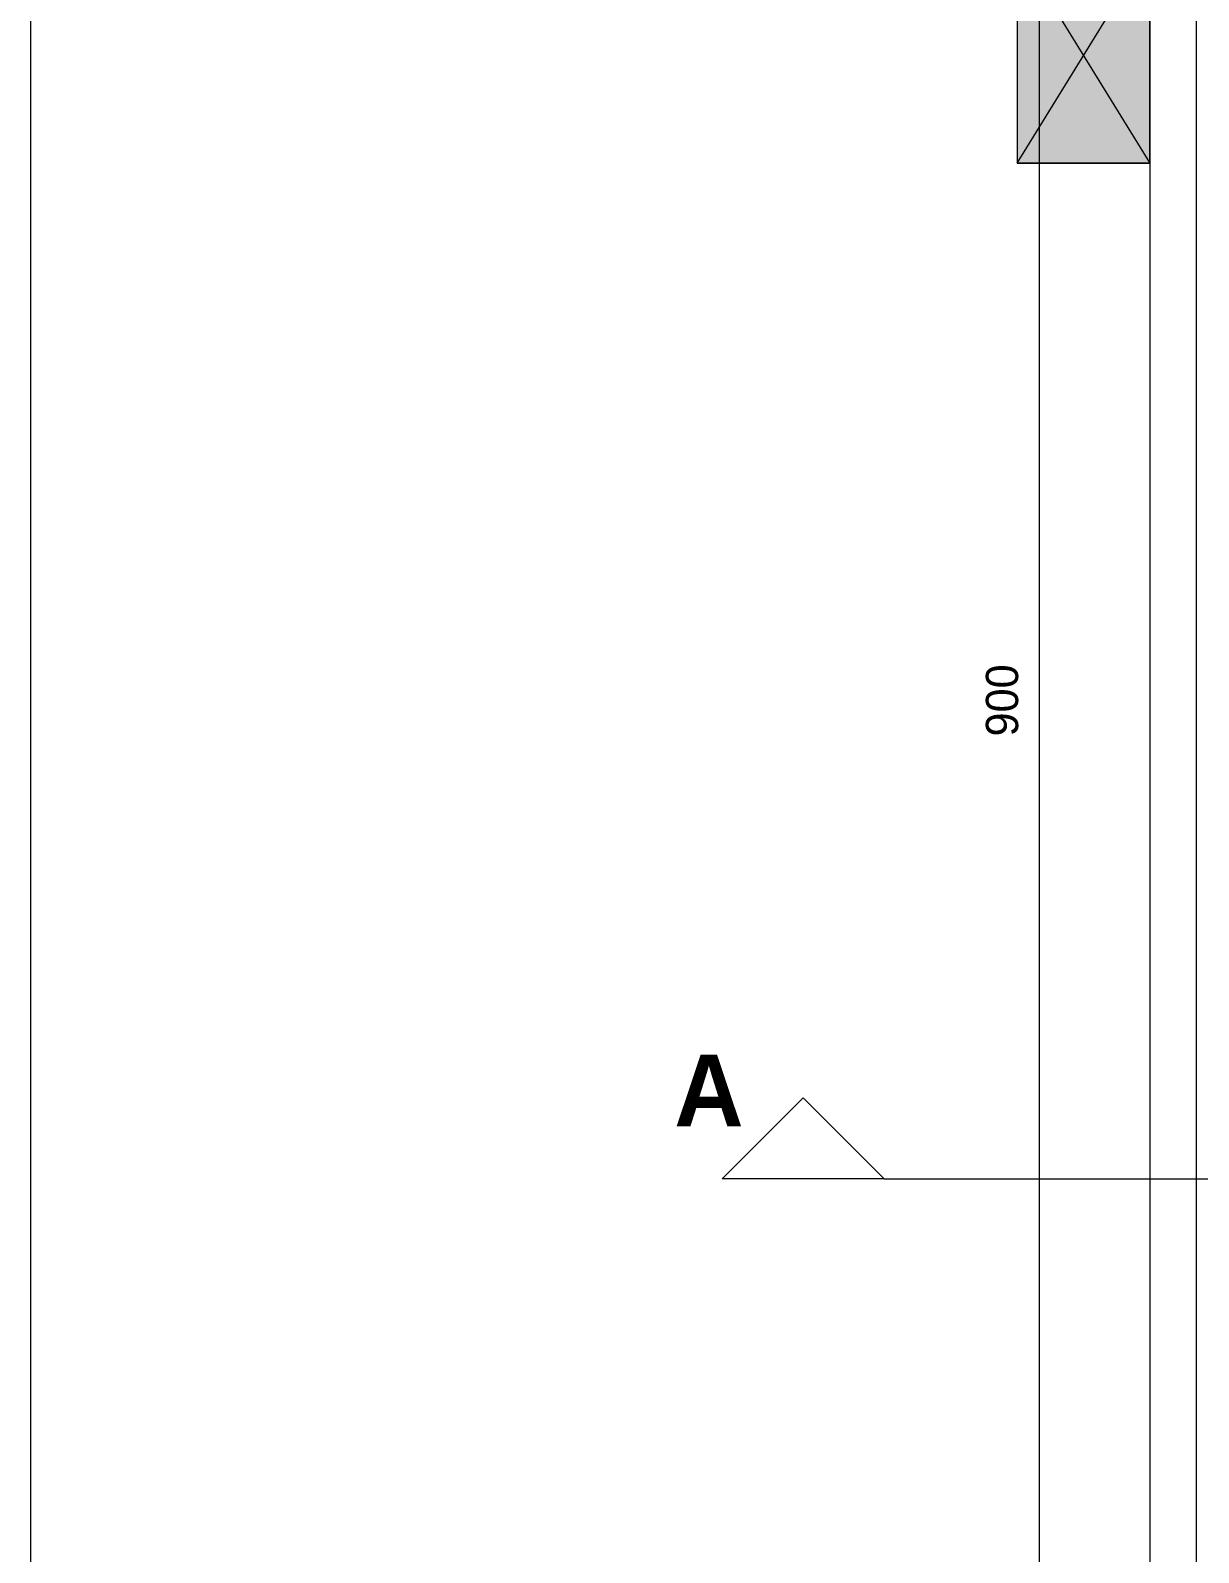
# Model space of a CAD drawing. Header units: metres. Extents: x 1.8 to 61.8, y -53.3 to -11.3.
# Drawn here: x 1.76 to 6.81, y -22.98 to -16.41 of the extents above; entities that cross this region are included whole.
import ezdxf
from ezdxf.enums import TextEntityAlignment as Align
from ezdxf.lldxf.tags import DXFTag

# ---------------------------------------------------------------- set-up
doc = ezdxf.new("R2010")
doc.units = ezdxf.units.M
doc.header["$MEASUREMENT"] = 0
for name, color, linetype in [('Calque commun', 7, 'Continuous'), ('Calque100', 7, 'Continuous'), ('Cotations', 7, 'Continuous'), ('Textes', 7, 'Continuous')]:
    doc.layers.add(name, color=color, linetype=linetype)
doc.styles.add('Century Gothic18', font='GOTHIC.TTF', dxfattribs={"height": 0.139636})
doc.styles.add('Century Gothic8', font='GOTHICB.TTF', dxfattribs={"height": 0.31023})
tags = doc.linetypes.add('DASHDOT2', pattern=[0.5, 0.25, -0.125, 0, -0.125]).pattern_tags.tags
tags[10:11] = [DXFTag(74, 4), DXFTag(75, 0), DXFTag(340, '0'), DXFTag(46, 1.0), DXFTag(50, 0.0), DXFTag(44, 0.0), DXFTag(45, 0.0)]
tags[8:9] = [DXFTag(74, 4), DXFTag(75, 0), DXFTag(340, '0'), DXFTag(46, 1.0), DXFTag(50, 0.0), DXFTag(44, 0.0), DXFTag(45, 0.0)]
tags[6:7] = [DXFTag(74, 4), DXFTag(75, 0), DXFTag(340, '0'), DXFTag(46, 1.0), DXFTag(50, 0.0), DXFTag(44, 0.0), DXFTag(45, 0.0)]
tags[4:5] = [DXFTag(74, 4), DXFTag(75, 0), DXFTag(340, '0'), DXFTag(46, 1.0), DXFTag(50, 0.0), DXFTag(44, 0.0), DXFTag(45, 0.0)]
tags = doc.linetypes.add('HIDDEN', pattern=[0.375, 0.25, -0.125]).pattern_tags.tags
tags[6:7] = [DXFTag(74, 4), DXFTag(75, 0), DXFTag(340, '0'), DXFTag(46, 1.0), DXFTag(50, 0.0), DXFTag(44, 0.0), DXFTag(45, 0.0)]
tags[4:5] = [DXFTag(74, 4), DXFTag(75, 0), DXFTag(340, '0'), DXFTag(46, 1.0), DXFTag(50, 0.0), DXFTag(44, 0.0), DXFTag(45, 0.0)]

# ---------------------------------------------------------------- blocks, each defined once
blk = doc.blocks.new('Block52154')
at = {"layer": 'Calque commun', "color": 7, "linetype": 'Continuous', "lineweight": 18}
blk.add_line((6.6016, -14.7998), (6.6016, -23.7998), dxfattribs=at)
at = {"layer": 'Calque commun', "color": 7, "linetype": 'Continuous', "lineweight": 9}
blk.add_line((6.8015, -14.9998), (6.8015, -23.5998), dxfattribs=at)
blk = doc.blocks.new('DimLine52255')
at = {"layer": 'Calque commun', "color": 5, "linetype": 'Continuous', "lineweight": 9}
blk.add_line((6.1238, -23.7998, 0), (6.1238, -14.7998, 0), dxfattribs=at)
at = {"layer": 'Calque commun', "color": 5, "linetype": 'Continuous', "lineweight": 9, "style": 'Century Gothic18'}
blk.add_text('900', height=0.13964, rotation=90, dxfattribs=at).set_placement((6.0738, -19.2998, 0), align=Align.BOTTOM_CENTER)
blk = doc.blocks.new('fleche08')
at = {"layer": 'Calque100', "color": 6, "linetype": 'Continuous', "lineweight": 18}
mesh = blk.add_polyface(dxfattribs=at)
corners = [(-0.35, -0.35), (0, 0), (0.35, -0.35)]
mesh.append_faces([[corners[k] for k in face] for face in [(0, 1, 2)]], dxfattribs={"color": 6})

msp = doc.modelspace()

# ---------------------------------------------------------------- linework, layer by layer
at = {"layer": 'Calque commun', "color": 12, "linetype": 'Continuous', "lineweight": 18}
msp.add_line((6.8015, -15.0001), (6.8015, -23.6001), dxfattribs=at)
at = {"layer": 'Calque commun', "color": 7, "linetype": 'HIDDEN', "lineweight": 9, "flags": 128}
msp.add_lwpolyline([(6.0275, -16.0493), (6.0275, -16.9788), (6.6016, -16.9788), (6.6016, -16.0493), (6.0275, -16.0493), (6.6016, -16.9788), (6.0275, -16.9788), (6.6016, -16.0493)], dxfattribs=at)
at = {"layer": 'Calque commun', "color": 43, "linetype": 'HIDDEN', "lineweight": 9}
msp.add_trace([(6.6016, -15.1198), (6.0275, -15.1198), (6.6016, -16.9788), (6.0275, -16.9788)], dxfattribs=at)
at = {"layer": 'Cotations', "color": 1, "linetype": 'DASHDOT2', "lineweight": 18}
msp.add_line((5.4524, -21.3661), (28.3799, -21.3661), dxfattribs=at)

# ---------------------------------------------------------------- block references
at = {"layer": 'Calque commun', "color": 5, "linetype": 'Continuous', "lineweight": 9}
msp.add_blockref('DimLine52255', (0, 0), dxfattribs=at)
at = {"layer": 'Calque commun', "color": 0, "linetype": 'ByBlock', "lineweight": -2}
for name, p in [('Block52154', (0, 0)), ('fleche08', (5.1024, -21.0161))]:
    msp.add_blockref(name, p, dxfattribs=at)

# ---------------------------------------------------------------- texts
at = {"layer": 'Textes', "color": 5, "linetype": 'ByBlock', "lineweight": -2, "style": 'Century Gothic8'}
msp.add_text('A', height=0.3102, dxfattribs=at).set_placement((4.5457, -20.8293), align=Align.TOP_LEFT)

# ---------------------------------------------------------------- meshes
at = {"layer": 'Calque commun', "color": 7, "linetype": 'Continuous', "lineweight": 9}
mesh = msp.add_polyface(dxfattribs=at)
corners = [(61.7636, -11.3086), (1.7636, -11.3086), (1.7636, -53.3086), (61.7636, -53.3086)]
mesh.append_faces([[corners[k] for k in face] for face in [(0, 1, 2, 3)]], dxfattribs={"color": 7})

doc.saveas('drawing.dxf')
